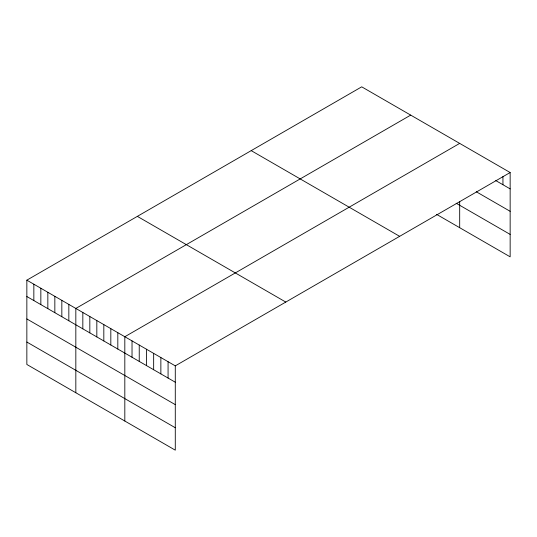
<?xml version="1.0" encoding="UTF-8"?>
<svg xmlns="http://www.w3.org/2000/svg" width="537" height="537" viewBox="0 0 537 537"><rect width="100%" height="100%" fill="white"/><g stroke="black" fill="none" stroke-linecap="round" stroke-linejoin="round"><path stroke-width="0.81" d="M510.15 172.531L175.284 365.865L175.284 450.167L26.85 364.469L26.85 280.166L361.716 86.833L510.15 172.531L510.15 256.834L436.588 214.364M410.698 115.113L75.831 308.446L75.831 392.748M459.685 143.392L124.819 336.726L124.819 421.028M495.732 180.56L510.15 188.883M476.265 191.743L510.15 211.31M456.182 203.255L510.15 234.407M251.209 150.635L399.642 236.334M137.358 216.371L285.791 302.069M26.85 280.166L175.284 365.865M26.85 296.525L175.284 382.216M26.85 318.944L175.284 404.643M26.85 342.042L175.284 427.741M502.941 176.545L502.941 184.721M459.685 201.422L459.685 227.695M168.074 361.703L168.074 378.055M160.865 357.541L160.865 373.893M153.656 353.38L153.656 369.731M146.447 349.218L146.447 365.569M139.237 345.056L139.237 361.408M132.028 340.894L132.028 357.246M117.818 332.692L117.818 349.043M110.823 328.651L110.823 345.002M103.822 324.61L103.822 340.961M96.828 320.569L96.828 336.921M89.827 316.528L89.827 332.88M82.832 312.487L82.832 328.845M68.837 304.412L68.837 320.764M61.836 300.371L61.836 316.723M54.841 296.33L54.841 312.682M47.84 292.289L47.84 308.641M40.846 288.248L40.846 304.6M33.844 284.207L33.844 300.566"/></g></svg>
